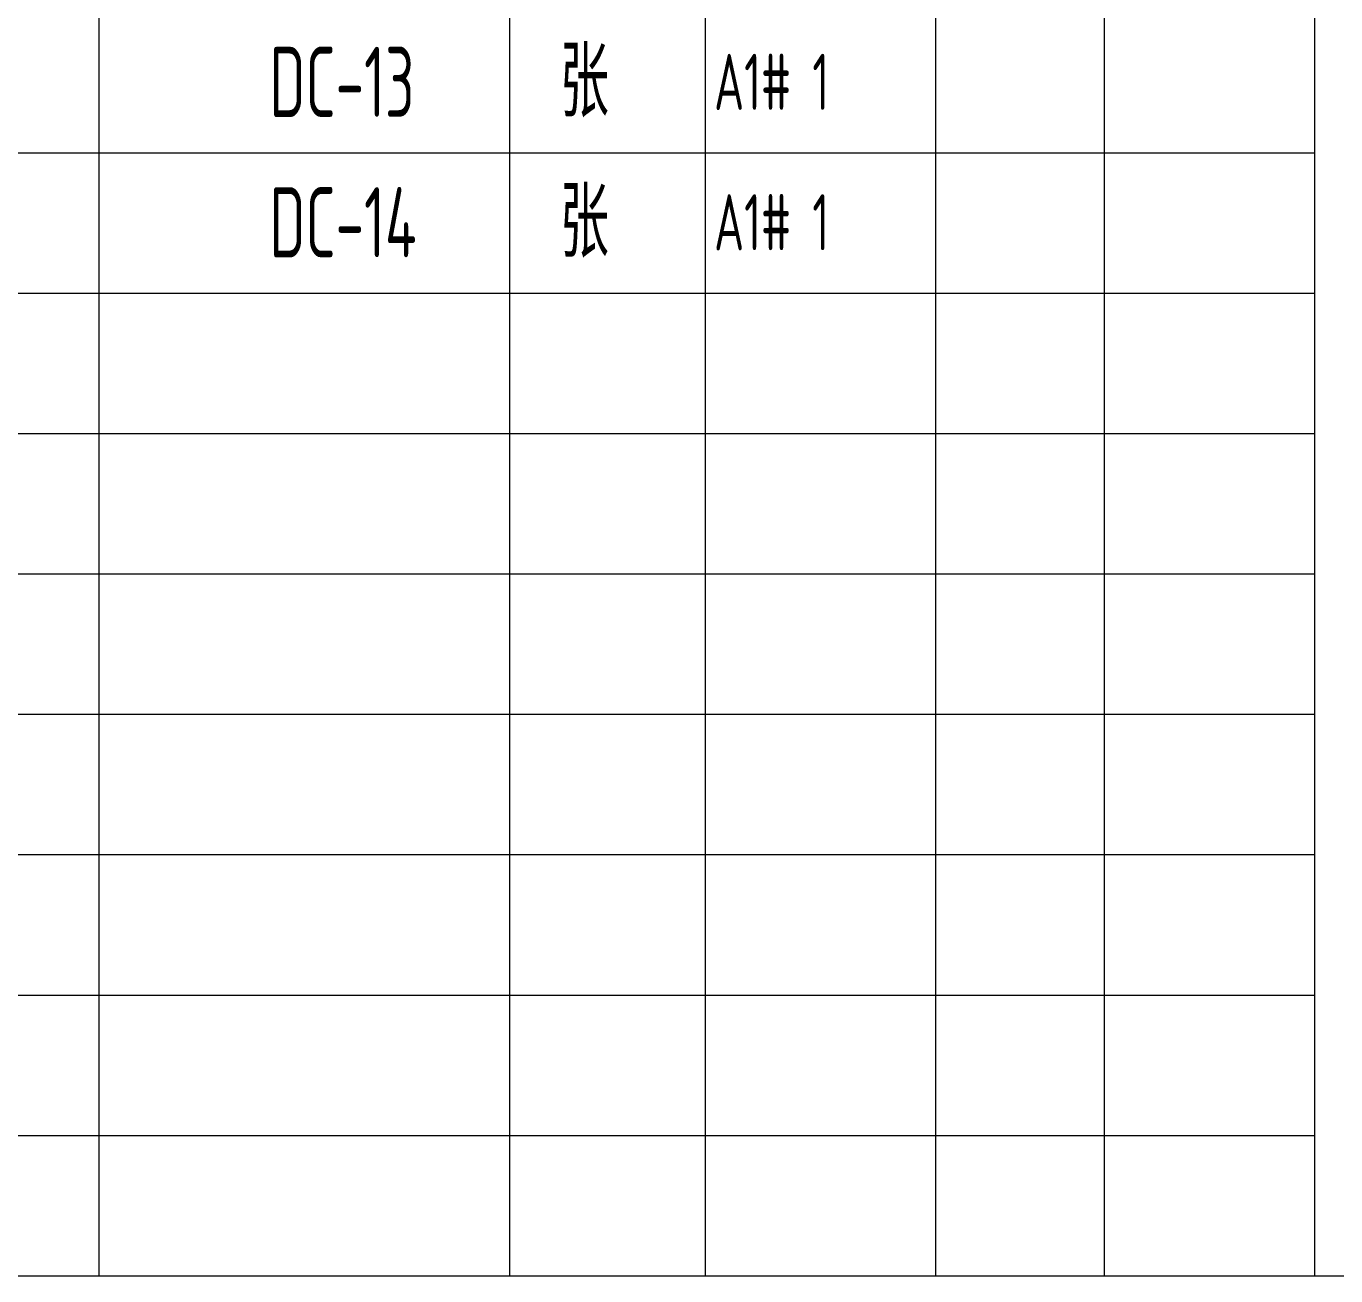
# Model space of a CAD drawing. Extents: x -124594 to 516503, y -3148 to 203159.
# Drawn here: x -111810 to -102482, y 148048 to 156948 of the extents above; entities that cross this region are included whole.
import ezdxf
from ezdxf.enums import TextEntityAlignment as Align

# ---------------------------------------------------------------- set-up
doc = ezdxf.new("R2010")
doc.units = 0
doc.header["$LTSCALE"] = 1000
doc.header["$MEASUREMENT"] = 0
doc.layers.add('bianmulu_lp', color=7, linetype='Continuous')
doc.styles.add('TSSD_Rein', font='gbenor.shx', dxfattribs={"width": 0.7, "bigfont": 'hztxt.shx'})

msp = doc.modelspace()

# ---------------------------------------------------------------- linework, layer by layer
at = {"layer": 'bianmulu_lp', "color": 7, "lineweight": 0}
for points in [[(-111291.2, 169347.6), (-111291.2, 148047.6)], [(-108366.3, 169347.6), (-108366.3, 148047.6)], [(-106972.9, 169347.6), (-106972.9, 148047.6)], [(-105333.3, 169347.6), (-105333.3, 148047.6)], [(-104133.3, 169347.6), (-104133.3, 148047.6)], [(-102633.3, 169347.6), (-102633.3, 148047.6)], [(-120158.9, 156047.6), (-102633.3, 156047.6)], [(-120158.9, 155047.6), (-102633.3, 155047.6)], [(-120158.9, 154047.6), (-102633.3, 154047.6)], [(-120158.9, 153047.6), (-102633.3, 153047.6)], [(-120158.9, 152047.6), (-102633.3, 152047.6)], [(-120158.9, 151047.6), (-102633.3, 151047.6)], [(-120158.9, 150047.6), (-102633.3, 150047.6)], [(-120158.9, 149047.6), (-102633.3, 149047.6)], [(-120158.9, 148047.6), (-84806, 148047.6)]]:
    msp.add_lwpolyline(points, dxfattribs=at)

# ---------------------------------------------------------------- texts
at = {"color": 7, "lineweight": 0, "style": 'TSSD_Rein', "width": 0.7}
for s, height, p in [('DC-13', 500, (-110077.2, 156551.8)), ('张', 500, (-108008.8, 156551.8)), ('A1# 1', 400, (-106910.4, 156551.8)), ('DC-14', 500, (-110077.2, 155551.8)), ('张', 500, (-108008.8, 155551.8)), ('A1# 1', 400, (-106910.4, 155551.8))]:
    msp.add_text(s, height=height, dxfattribs=at).set_placement(p, align=Align.MIDDLE_LEFT)

doc.saveas('drawing.dxf')
